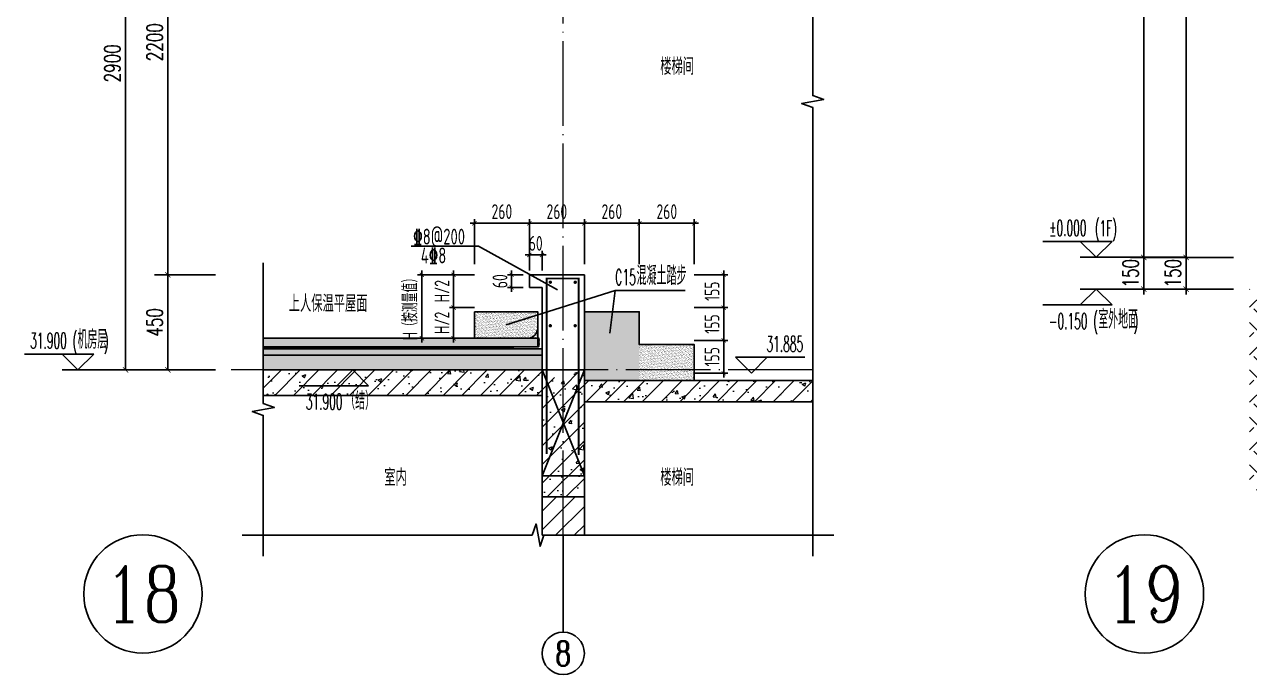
# Model space of a CAD drawing. Extents: x -668857 to 143095, y -247466 to 228182.
# Drawn here: x 131676 to 137469, y 162651 to 165725 of the extents above; entities that cross this region are included whole.
import ezdxf
from ezdxf.enums import TextEntityAlignment as Align

# ---------------------------------------------------------------- set-up
doc = ezdxf.new("R2010")
doc.units = 0
doc.header["$LTSCALE"] = 1000
doc.linetypes.add('DASH', pattern=[0.35, 0.25, -0.1])
doc.linetypes.add('DOTE', pattern=[2.42, 2, -0.2, 0.02, -0.2])
doc.layers.get('0').update_dxf_attribs({"linetype": 'CONTINUOUS'})
doc.layers.get('DEFPOINTS').update_dxf_attribs({"linetype": 'CONTINUOUS'})
for name, color, linetype in [('3-屋面构造层', 157, 'CONTINUOUS'), ('A-AXIS_TEXT', 7, 'CONTINUOUS'), ('AXIS', 3, 'CONTINUOUS'), ('DIM', 2, 'CONTINUOUS'), ('DIM_ELEV', 3, 'CONTINUOUS'), ('DIM_IDEN', 67, 'CONTINUOUS'), ('DIM_SYMB', 3, 'CONTINUOUS'), ('PUB_DIM', 3, 'CONTINUOUS'), ('PUB_TEXT', 2, 'CONTINUOUS'), ('REIN', 6, 'CONTINUOUS'), ('S-大样-砼线', 7, 'CONTINUOUS'), ('S-引出线', 40, 'CONTINUOUS'), ('TEXT', 2, 'CONTINUOUS'), ('WALL', 5, 'CONTINUOUS'), ('立面-看线', 251, 'CONTINUOUS')]:
    doc.layers.add(name, color=color, linetype=linetype)
for name, color, linetype, lineweight in [('AXIS_TEXT', 7, 'CONTINUOUS', 20), ('DOTE', 19, 'DOTE', 9), ('PUB_HATCH', 8, 'CONTINUOUS', 9), ('填充', 251, 'CONTINUOUS', 5)]:
    doc.layers.add(name, color=color, linetype=linetype, lineweight=lineweight)
doc.styles.add('_TCH_AXIS', font='COMPLEX', dxfattribs={"bigfont": 'GBCBIG'})
doc.styles.add('_TCH_DIM', font='SIMPLEX.shx', dxfattribs={"width": 0.7, "bigfont": 'GBCBIG.shx'})
doc.styles.add('_TCH_DIM_T3', font='SIMPLEX', dxfattribs={"width": 0.705882, "bigfont": 'GBCBIG'})
doc.styles.add('COMPLEX', font='COMPLEX')
doc.styles.add('DIM_FONT_T3', font='SIMPLEX', dxfattribs={"width": 0.705882, "bigfont": 'GBCBIG'})
doc.styles.add('TSSD_DIMENSION', font='Tssdeng.shx', dxfattribs={"width": 0.7, "bigfont": 'tssdchn.shx'})
doc.styles.add('TSSD_REIN', font='tssdeng.shx', dxfattribs={"width": 0.7, "height": 300, "bigfont": 'tssdchn.shx'})
doc.dimstyles.new('_TCH_ARCH&&25', dxfattribs={"dimtxt": 74.375, "dimasz": 25, "dimexe": 62.5, "dimexo": 75, "dimgap": 25, "dimtad": 1, "dimdec": 0, "dimzin": 0, "dimdsep": 46, "dimtxsty": '_TCH_DIM_T3', "dimblk": 'ARCHTICK', "dimcen": 0.09, "dimclrt": 7, "dimazin": 0, "dimtfac": 1, "dimtdec": 0, "dimtix": 1, "dimtmove": 2, "dimatfit": 3, "dimldrblk": 'ARCHTICK', "dimfxl": 0, "dimtolj": 1, "dimtzin": 0, "dimarcsym": 0})
doc.dimstyles.new('TSSD_20_20', dxfattribs={"dimtxt": 60, "dimasz": 20, "dimexe": 20, "dimexo": 50, "dimgap": 20, "dimtad": 1, "dimdec": 0, "dimzin": 0, "dimdsep": 46, "dimtxsty": 'TSSD_DIMENSION', "dimblk": 'ARCHTICK', "dimblk1": 'ARCHTICK', "dimblk2": 'ARCHTICK', "dimcen": 0, "dimdle": 20, "dimclrt": 7, "dimadec": 0, "dimazin": 0, "dimtfac": 1, "dimtdec": 0, "dimtix": 1, "dimtmove": 2, "dimatfit": 3, "dimfxl": 0, "dimtolj": 1, "dimtzin": 0, "dimarcsym": 0})
pattern_1 = [(45, (-956095.346, 321026.26), (-44.194174, 44.194174), []), (50, (-956095.35, 321026.26), (179.315046, -15.688034), [18.75, -206.25]), (355, (-956095.35, 321026.26), (-34.687833, 188.048033), [15, -165]), (100.4514, (-956080.4, 321024.95), (144.627345, 172.359886), [15.935047, -175.285528]), (46.1842, (-956095.35, 321076.26), (266.81026, -41.379754), [28.125, -309.375]), (96.6356, (-956073.1, 321072.8), (233.665676, 243.52947), [23.90257, -262.92825]), (351.1842, (-956095.35, 321076.26), (233.665486, 243.52965), [22.5, -247.5]), (21, (-956070.35, 321063.76), (149.226763, -100.654723), [18.75, -206.25]), (326, (-956070.35, 321063.76), (60.828833, 181.28751), [15, -165]), (71.4514, (-956057.91, 321055.37), (210.055657, 80.632624), [15.935047, -175.285528]), (37.5, (-956095.346, 321026.26), (3.039964, 83.2234635), [0, -163, 0, -167.5, 0, -165.625]), (7.5, (-956095.35, 321026.26), (65.767384, 98.602928), [0, -95.5, 0, -159.25, 0, -63.125]), (327.5, (-956151.096, 321026.26), (133.455609, -5.638718), [0, -62.5, 0, -195, 0, -258.75]), (317.5, (-956176.1, 321026.26), (145.796542, 25.026246), [0, -81.25, 0, -129.5, 0, -183.75])]

# ---------------------------------------------------------------- blocks, each defined once
blk = doc.blocks.new('_ArchTick')
at = {"color": 0, "linetype": 'ByBlock', "const_width": 0.15}
blk.add_lwpolyline([(-0.5, -0.5), (0.5, 0.5)], dxfattribs=at)
blk = doc.blocks.new('*D2217')
at = {"layer": 'DEFPOINTS', "color": 0}
for p in [(137169.5, 164623.7), (137469.5, 164623.7), (137469.5, 164473.7)]:
    blk.add_point(p, dxfattribs=at)
at = {"layer": 'PUB_DIM', "color": 0, "lineweight": -2}
for p, q in [((137169.5, 164623.7), (137169.5, 164648.7)), ((137394.5, 164623.7), (137107, 164623.7)), ((137169.5, 164473.7), (137169.5, 164623.7)), ((137394.5, 164473.7), (137107, 164473.7)), ((137169.5, 164473.7), (137169.5, 164448.7))]:
    blk.add_line(p, q, dxfattribs=at)
at = {"layer": 'PUB_DIM', "color": 0, "lineweight": -2, "xscale": 25, "yscale": 25, "zscale": 25}
for p, rotation in [((137169.5, 164623.7), 270), ((137169.5, 164473.7), 90)]:
    blk.add_blockref('_ArchTick', p, dxfattribs=dict(at, rotation=rotation))
at = {"layer": 'PUB_DIM', "color": 7, "insert": (137107.3, 164548.7), "char_height": 74.38, "attachment_point": 5, "rotation": 90, "style": '_TCH_DIM_T3'}
blk.add_mtext('\\A1;150', dxfattribs=at)
blk = doc.blocks.new('*D2218')
at = {"layer": 'DEFPOINTS', "color": 0}
for p in [(137169.5, 167523.7), (137469.5, 167523.7), (137469.5, 164623.7)]:
    blk.add_point(p, dxfattribs=at)
at = {"layer": 'PUB_DIM', "color": 0, "lineweight": -2}
for p, q in [((137394.5, 167523.7), (137107, 167523.7)), ((137169.5, 164623.7), (137169.5, 167523.7)), ((137394.5, 164623.7), (137107, 164623.7))]:
    blk.add_line(p, q, dxfattribs=at)
at = {"layer": 'PUB_DIM', "color": 0, "lineweight": -2, "xscale": 25, "yscale": 25, "zscale": 25}
for p, rotation in [((137169.5, 167523.7), 90), ((137169.5, 164623.7), 270)]:
    blk.add_blockref('_ArchTick', p, dxfattribs=dict(at, rotation=rotation))
at = {"layer": 'PUB_DIM', "color": 7, "insert": (137107.3, 166073.7), "char_height": 74.38, "attachment_point": 5, "rotation": 90, "style": '_TCH_DIM_T3'}
blk.add_mtext('\\A1;2900', dxfattribs=at)
blk = doc.blocks.new('*D2220')
at = {"layer": 'DEFPOINTS', "color": 0}
for p in [(136969.5, 164623.7), (137469.5, 164623.7), (137469.5, 164473.7)]:
    blk.add_point(p, dxfattribs=at)
at = {"layer": 'PUB_DIM', "color": 0, "lineweight": -2}
for p, q in [((136969.5, 164623.7), (136969.5, 164648.7)), ((137394.5, 164623.7), (136907, 164623.7)), ((136969.5, 164473.7), (136969.5, 164623.7)), ((137394.5, 164473.7), (136907, 164473.7)), ((136969.5, 164473.7), (136969.5, 164448.7))]:
    blk.add_line(p, q, dxfattribs=at)
at = {"layer": 'PUB_DIM', "color": 0, "lineweight": -2, "xscale": 25, "yscale": 25, "zscale": 25}
for p, rotation in [((136969.5, 164623.7), 270), ((136969.5, 164473.7), 90)]:
    blk.add_blockref('_ArchTick', p, dxfattribs=dict(at, rotation=rotation))
at = {"layer": 'PUB_DIM', "color": 7, "insert": (136907.3, 164548.7), "char_height": 74.38, "attachment_point": 5, "rotation": 90, "style": '_TCH_DIM_T3'}
blk.add_mtext('\\A1;150', dxfattribs=at)
blk = doc.blocks.new('*D2221')
at = {"layer": 'DEFPOINTS', "color": 0}
for p in [(136969.5, 167523.7), (137469.5, 167523.7), (137469.5, 164623.7)]:
    blk.add_point(p, dxfattribs=at)
at = {"layer": 'PUB_DIM', "color": 0, "lineweight": -2}
for p, q in [((137394.5, 167523.7), (136907, 167523.7)), ((136969.5, 164623.7), (136969.5, 167523.7)), ((137394.5, 164623.7), (136907, 164623.7))]:
    blk.add_line(p, q, dxfattribs=at)
at = {"layer": 'PUB_DIM', "color": 0, "lineweight": -2, "xscale": 25, "yscale": 25, "zscale": 25}
for p, rotation in [((136969.5, 167523.7), 90), ((136969.5, 164623.7), 270)]:
    blk.add_blockref('_ArchTick', p, dxfattribs=dict(at, rotation=rotation))
at = {"layer": 'PUB_DIM', "color": 7, "insert": (136907.3, 166073.7), "char_height": 74.38, "attachment_point": 5, "rotation": 90, "style": '_TCH_DIM_T3'}
blk.add_mtext('\\A1;2900', dxfattribs=at)
blk = doc.blocks.new('*D2239')
at = {"layer": 'DEFPOINTS', "color": 0}
for p in [(133555.6, 164541.4), (133853.9, 164541.3), (133853.9, 164241.3)]:
    blk.add_point(p, dxfattribs=at)
at = {"layer": 'DIM', "color": 0, "lineweight": -2}
for p, q in [((133803.9, 164541.3), (133535.6, 164541.4)), ((133555.5, 164241.4), (133555.6, 164541.4)), ((133555.6, 164541.4), (133555.6, 164561.4)), ((133803.9, 164241.4), (133535.5, 164241.4)), ((133555.5, 164241.4), (133555.5, 164221.4))]:
    blk.add_line(p, q, dxfattribs=at)
at = {"layer": 'DIM', "color": 0, "lineweight": -2, "xscale": 20, "yscale": 20, "zscale": 20}
for p, rotation in [((133555.6, 164541.4), 269.9914374680386), ((133555.5, 164241.4), 89.99143746803853)]:
    blk.add_blockref('_ArchTick', p, dxfattribs=dict(at, rotation=rotation))
at = {"layer": 'DIM', "color": 7, "insert": (133500.5, 164391.4), "char_height": 70, "attachment_point": 5, "rotation": 89.99144, "style": 'TSSD_DIMENSION'}
blk.add_mtext('\\A1;H（按测量值）', dxfattribs=at)
blk = doc.blocks.new('*D2240')
at = {"layer": 'DEFPOINTS', "color": 0}
for p in [(133705.6, 164541.4), (133853.9, 164541.3), (133853.9, 164386.3)]:
    blk.add_point(p, dxfattribs=at)
at = {"layer": 'DIM', "color": 0, "lineweight": -2}
for p, q in [((133803.9, 164541.3), (133685.6, 164541.4)), ((133705.5, 164366.3), (133705.6, 164561.4)), ((133803.9, 164386.3), (133685.5, 164386.4))]:
    blk.add_line(p, q, dxfattribs=at)
at = {"layer": 'DIM', "color": 0, "lineweight": -2, "xscale": 20, "yscale": 20, "zscale": 20}
for p, rotation in [((133705.6, 164541.4), 89.9914374680162), ((133705.5, 164386.3), 269.9914374680162)]:
    blk.add_blockref('_ArchTick', p, dxfattribs=dict(at, rotation=rotation))
at = {"layer": 'DIM', "color": 7, "insert": (133650.6, 164463.9), "char_height": 70, "attachment_point": 5, "rotation": 89.99144, "style": 'TSSD_DIMENSION'}
blk.add_mtext('\\A1;H/2', dxfattribs=at)
blk = doc.blocks.new('*D2241')
at = {"layer": 'DEFPOINTS', "color": 0}
for p in [(133705.5, 164386.3), (133853.9, 164386.3), (133853.9, 164241.4)]:
    blk.add_point(p, dxfattribs=at)
at = {"layer": 'DIM', "color": 0, "lineweight": -2}
for p, q in [((133803.9, 164386.3), (133685.5, 164386.4)), ((133705.5, 164386.3), (133705.5, 164406.3)), ((133705.5, 164241.4), (133705.5, 164386.3)), ((133803.9, 164241.4), (133685.5, 164241.4)), ((133705.5, 164241.4), (133705.5, 164221.4))]:
    blk.add_line(p, q, dxfattribs=at)
at = {"layer": 'DIM', "color": 0, "lineweight": -2, "xscale": 20, "yscale": 20, "zscale": 20}
for p, rotation in [((133705.5, 164386.3), 269.9914374680324), ((133705.5, 164241.4), 89.99143746803246)]:
    blk.add_blockref('_ArchTick', p, dxfattribs=dict(at, rotation=rotation))
at = {"layer": 'DIM', "color": 7, "insert": (133650.5, 164313.9), "char_height": 70, "attachment_point": 5, "rotation": 89.99144, "style": 'TSSD_DIMENSION'}
blk.add_mtext('\\A1;H/2', dxfattribs=at)
blk = doc.blocks.new('*D2242')
at = {"layer": 'DEFPOINTS', "color": 0}
for p in [(134843.9, 164785.2), (134583.9, 164541.4), (134843.9, 164541.4)]:
    blk.add_point(p, dxfattribs=at)
at = {"layer": 'DIM', "color": 0, "lineweight": -2}
for p, q in [((134563.9, 164785.2), (134863.9, 164785.2)), ((134583.9, 164591.4), (134583.9, 164805.2)), ((134843.9, 164591.4), (134843.9, 164805.2))]:
    blk.add_line(p, q, dxfattribs=at)
at = {"layer": 'DIM', "color": 0, "lineweight": -2, "xscale": 20, "yscale": 20, "zscale": 20, "rotation": 180}
blk.add_blockref('_ArchTick', (134583.9, 164785.2), dxfattribs=at)
at = {"layer": 'DIM', "color": 0, "lineweight": -2, "xscale": 20, "yscale": 20, "zscale": 20}
blk.add_blockref('_ArchTick', (134843.9, 164785.2), dxfattribs=at)
at = {"layer": 'DIM', "color": 7, "insert": (134713.9, 164840.2), "char_height": 70, "attachment_point": 5, "style": 'TSSD_DIMENSION'}
blk.add_mtext('\\A1;260', dxfattribs=at)
blk = doc.blocks.new('*D2243')
at = {"layer": 'DEFPOINTS', "color": 0}
for p in [(134583.9, 164785.2), (134323.9, 164541.4), (134583.9, 164541.4)]:
    blk.add_point(p, dxfattribs=at)
at = {"layer": 'DIM', "color": 0, "lineweight": -2}
for p, q in [((134303.9, 164785.2), (134603.9, 164785.2)), ((134323.9, 164591.4), (134323.9, 164805.2)), ((134583.9, 164591.4), (134583.9, 164805.2))]:
    blk.add_line(p, q, dxfattribs=at)
at = {"layer": 'DIM', "color": 0, "lineweight": -2, "xscale": 20, "yscale": 20, "zscale": 20, "rotation": 180}
blk.add_blockref('_ArchTick', (134323.9, 164785.2), dxfattribs=at)
at = {"layer": 'DIM', "color": 0, "lineweight": -2, "xscale": 20, "yscale": 20, "zscale": 20}
blk.add_blockref('_ArchTick', (134583.9, 164785.2), dxfattribs=at)
at = {"layer": 'DIM', "color": 7, "insert": (134453.9, 164840.2), "char_height": 70, "attachment_point": 5, "style": 'TSSD_DIMENSION'}
blk.add_mtext('\\A1;260', dxfattribs=at)
blk = doc.blocks.new('*D2244')
at = {"layer": 'DEFPOINTS', "color": 0}
for p in [(134323.9, 164785.2), (134063.9, 164541.4), (134323.9, 164541.4)]:
    blk.add_point(p, dxfattribs=at)
at = {"layer": 'DIM', "color": 0, "lineweight": -2}
for p, q in [((134043.9, 164785.2), (134343.9, 164785.2)), ((134063.9, 164591.4), (134063.9, 164805.2)), ((134323.9, 164591.4), (134323.9, 164805.2))]:
    blk.add_line(p, q, dxfattribs=at)
at = {"layer": 'DIM', "color": 0, "lineweight": -2, "xscale": 20, "yscale": 20, "zscale": 20, "rotation": 180}
blk.add_blockref('_ArchTick', (134063.9, 164785.2), dxfattribs=at)
at = {"layer": 'DIM', "color": 0, "lineweight": -2, "xscale": 20, "yscale": 20, "zscale": 20}
blk.add_blockref('_ArchTick', (134323.9, 164785.2), dxfattribs=at)
at = {"layer": 'DIM', "color": 7, "insert": (134193.9, 164840.2), "char_height": 70, "attachment_point": 5, "style": 'TSSD_DIMENSION'}
blk.add_mtext('\\A1;260', dxfattribs=at)
blk = doc.blocks.new('*D2245')
at = {"layer": 'DEFPOINTS', "color": 0}
for p in [(134063.9, 164785.2), (133803.9, 164541.4), (134063.9, 164541.4)]:
    blk.add_point(p, dxfattribs=at)
at = {"layer": 'DIM', "color": 0, "lineweight": -2}
for p, q in [((133783.9, 164785.2), (134083.9, 164785.2)), ((133803.9, 164591.4), (133803.9, 164805.2)), ((134063.9, 164591.4), (134063.9, 164805.2))]:
    blk.add_line(p, q, dxfattribs=at)
at = {"layer": 'DIM', "color": 0, "lineweight": -2, "xscale": 20, "yscale": 20, "zscale": 20, "rotation": 180}
blk.add_blockref('_ArchTick', (133803.9, 164785.2), dxfattribs=at)
at = {"layer": 'DIM', "color": 0, "lineweight": -2, "xscale": 20, "yscale": 20, "zscale": 20}
blk.add_blockref('_ArchTick', (134063.9, 164785.2), dxfattribs=at)
at = {"layer": 'DIM', "color": 7, "insert": (133933.9, 164840.2), "char_height": 70, "attachment_point": 5, "style": 'TSSD_DIMENSION'}
blk.add_mtext('\\A1;260', dxfattribs=at)
blk = doc.blocks.new('*D2246')
at = {"layer": 'DEFPOINTS', "color": 0}
for p in [(134793.9, 164541.4), (134982.8, 164541.3), (134793.9, 164386.4)]:
    blk.add_point(p, dxfattribs=at)
at = {"layer": 'DIM', "color": 0, "lineweight": -2}
for p, q in [((134843.9, 164541.4), (135002.8, 164541.3)), ((134982.8, 164366.3), (134982.8, 164561.3)), ((134843.9, 164386.4), (135002.8, 164386.3))]:
    blk.add_line(p, q, dxfattribs=at)
at = {"layer": 'DIM', "color": 0, "lineweight": -2, "xscale": 20, "yscale": 20, "zscale": 20}
for p, rotation in [((134982.8, 164541.3), 89.99143746800685), ((134982.8, 164386.3), 269.9914374680069)]:
    blk.add_blockref('_ArchTick', p, dxfattribs=dict(at, rotation=rotation))
at = {"layer": 'DIM', "color": 7, "insert": (134927.8, 164463.8), "char_height": 70, "attachment_point": 5, "rotation": 89.99144, "style": 'TSSD_DIMENSION'}
blk.add_mtext('\\A1;155', dxfattribs=at)
blk = doc.blocks.new('*D2247')
at = {"layer": 'DEFPOINTS', "color": 0}
for p in [(134793.9, 164386.4), (134982.8, 164386.3), (134793.9, 164231.4)]:
    blk.add_point(p, dxfattribs=at)
at = {"layer": 'DIM', "color": 0, "lineweight": -2}
for p, q in [((134843.9, 164386.4), (135002.8, 164386.3)), ((134982.8, 164211.3), (134982.8, 164406.3)), ((134843.9, 164231.4), (135002.8, 164231.3))]:
    blk.add_line(p, q, dxfattribs=at)
at = {"layer": 'DIM', "color": 0, "lineweight": -2, "xscale": 20, "yscale": 20, "zscale": 20}
for p, rotation in [((134982.8, 164386.3), 89.99143746800694), ((134982.8, 164231.3), 269.9914374680069)]:
    blk.add_blockref('_ArchTick', p, dxfattribs=dict(at, rotation=rotation))
at = {"layer": 'DIM', "color": 7, "insert": (134927.8, 164308.8), "char_height": 70, "attachment_point": 5, "rotation": 89.99144, "style": 'TSSD_DIMENSION'}
blk.add_mtext('\\A1;155', dxfattribs=at)
blk = doc.blocks.new('*D2248')
at = {"layer": 'DEFPOINTS', "color": 0}
for p in [(134793.9, 164231.4), (134982.8, 164231.3), (134793.9, 164076.4)]:
    blk.add_point(p, dxfattribs=at)
at = {"layer": 'DIM', "color": 0, "lineweight": -2}
for p, q in [((134982.8, 164056.3), (134982.8, 164251.3)), ((134843.9, 164231.4), (135002.8, 164231.3)), ((134843.9, 164076.4), (135002.8, 164076.3))]:
    blk.add_line(p, q, dxfattribs=at)
at = {"layer": 'DIM', "color": 0, "lineweight": -2, "xscale": 20, "yscale": 20, "zscale": 20}
for p, rotation in [((134982.8, 164231.3), 89.99143746796938), ((134982.8, 164076.3), 269.9914374679694)]:
    blk.add_blockref('_ArchTick', p, dxfattribs=dict(at, rotation=rotation))
at = {"layer": 'DIM', "color": 7, "insert": (134927.8, 164153.8), "char_height": 70, "attachment_point": 5, "rotation": 89.99144, "style": 'TSSD_DIMENSION'}
blk.add_mtext('\\A1;155', dxfattribs=at)
blk = doc.blocks.new('*D2251')
at = {"layer": 'DEFPOINTS', "color": 0}
for p in [(133980.1, 164541.4), (134083.9, 164541.4), (134083.9, 164481.4)]:
    blk.add_point(p, dxfattribs=at)
at = {"layer": 'DIM', "color": 0, "lineweight": -2}
for p, q in [((134033.9, 164541.4), (133960.1, 164541.4)), ((133980.1, 164541.4), (133980.1, 164561.4)), ((133980.1, 164481.4), (133980.1, 164541.4)), ((134033.9, 164481.4), (133960.1, 164481.4)), ((133980.1, 164481.4), (133980.1, 164461.4))]:
    blk.add_line(p, q, dxfattribs=at)
at = {"layer": 'DIM', "color": 0, "lineweight": -2, "xscale": 20, "yscale": 20, "zscale": 20}
for p, rotation in [((133980.1, 164541.4), 270), ((133980.1, 164481.4), 90)]:
    blk.add_blockref('_ArchTick', p, dxfattribs=dict(at, rotation=rotation))
at = {"layer": 'DIM', "color": 7, "insert": (133925.1, 164511.4), "char_height": 70, "attachment_point": 5, "rotation": 90, "style": 'TSSD_DIMENSION'}
blk.add_mtext('\\A1;60', dxfattribs=at)
blk = doc.blocks.new('*D2252')
at = {"layer": 'DEFPOINTS', "color": 0}
for p in [(134123.9, 164635.2), (134063.9, 164511.4), (134123.9, 164511.4)]:
    blk.add_point(p, dxfattribs=at)
at = {"layer": 'DIM', "color": 0, "lineweight": -2}
for p, q in [((134063.9, 164561.4), (134063.9, 164655.2)), ((134123.9, 164561.4), (134123.9, 164655.2)), ((134063.9, 164635.2), (134043.9, 164635.2)), ((134063.9, 164635.2), (134123.9, 164635.2)), ((134123.9, 164635.2), (134143.9, 164635.2))]:
    blk.add_line(p, q, dxfattribs=at)
at = {"layer": 'DIM', "color": 0, "lineweight": -2, "xscale": 20, "yscale": 20, "zscale": 20}
blk.add_blockref('_ArchTick', (134063.9, 164635.2), dxfattribs=at)
at = {"layer": 'DIM', "color": 0, "lineweight": -2, "xscale": 20, "yscale": 20, "zscale": 20, "rotation": 180}
blk.add_blockref('_ArchTick', (134123.9, 164635.2), dxfattribs=at)
at = {"layer": 'DIM', "color": 7, "insert": (134093.9, 164690.2), "char_height": 70, "attachment_point": 5, "style": 'TSSD_DIMENSION'}
blk.add_mtext('\\A1;60', dxfattribs=at)
blk = doc.blocks.new('*D2253')
at = {"layer": 'DEFPOINTS', "color": 0}
for p in [(132354.4, 164541.4), (132654.4, 164541.4), (132654.4, 164091.4)]:
    blk.add_point(p, dxfattribs=at)
at = {"layer": 'PUB_DIM', "color": 0, "lineweight": -2}
for p, q in [((132579.4, 164541.4), (132291.9, 164541.4)), ((132354.4, 164091.4), (132354.4, 164541.4)), ((132579.4, 164091.4), (132291.9, 164091.4))]:
    blk.add_line(p, q, dxfattribs=at)
at = {"layer": 'PUB_DIM', "color": 0, "lineweight": -2, "xscale": 25, "yscale": 25, "zscale": 25}
for p, rotation in [((132354.4, 164541.4), 90), ((132354.4, 164091.4), 270)]:
    blk.add_blockref('_ArchTick', p, dxfattribs=dict(at, rotation=rotation))
at = {"layer": 'PUB_DIM', "color": 7, "insert": (132292.2, 164316.4), "char_height": 74.38, "attachment_point": 5, "rotation": 90, "style": '_TCH_DIM_T3'}
blk.add_mtext('\\A1;450', dxfattribs=at)
blk = doc.blocks.new('*D2254')
at = {"layer": 'DEFPOINTS', "color": 0}
for p in [(132354.4, 166741.4), (132654.4, 166741.4), (132654.4, 164541.4)]:
    blk.add_point(p, dxfattribs=at)
at = {"layer": 'PUB_DIM', "color": 0, "lineweight": -2}
for p, q in [((132579.4, 166741.4), (132291.9, 166741.4)), ((132354.4, 164541.4), (132354.4, 166741.4)), ((132579.4, 164541.4), (132291.9, 164541.4))]:
    blk.add_line(p, q, dxfattribs=at)
at = {"layer": 'PUB_DIM', "color": 0, "lineweight": -2, "xscale": 25, "yscale": 25, "zscale": 25}
for p, rotation in [((132354.4, 166741.4), 90), ((132354.4, 164541.4), 270)]:
    blk.add_blockref('_ArchTick', p, dxfattribs=dict(at, rotation=rotation))
at = {"layer": 'PUB_DIM', "color": 7, "insert": (132292.2, 165641.4), "char_height": 74.38, "attachment_point": 5, "rotation": 90, "style": '_TCH_DIM_T3'}
blk.add_mtext('\\A1;2200', dxfattribs=at)
blk = doc.blocks.new('*D2257')
at = {"layer": 'DEFPOINTS', "color": 0}
for p in [(132154.4, 166991.4), (132654.4, 166991.4), (132654.4, 164091.4)]:
    blk.add_point(p, dxfattribs=at)
at = {"layer": 'PUB_DIM', "color": 0, "lineweight": -2}
for p, q in [((132579.4, 166991.4), (132091.9, 166991.4)), ((132154.4, 164091.4), (132154.4, 166991.4)), ((132579.4, 164091.4), (132091.9, 164091.4))]:
    blk.add_line(p, q, dxfattribs=at)
at = {"layer": 'PUB_DIM', "color": 0, "lineweight": -2, "xscale": 25, "yscale": 25, "zscale": 25}
for p, rotation in [((132154.4, 166991.4), 90), ((132154.4, 164091.4), 270)]:
    blk.add_blockref('_ArchTick', p, dxfattribs=dict(at, rotation=rotation))
at = {"layer": 'PUB_DIM', "color": 7, "insert": (132092.2, 165541.4), "char_height": 74.38, "attachment_point": 5, "rotation": 90, "style": '_TCH_DIM_T3'}
blk.add_mtext('\\A1;2900', dxfattribs=at)
blk = doc.blocks.new('_AXISO')
blk.add_circle((0, 0), 0.5)
at = {"layer": 'A-AXIS_TEXT', "style": 'COMPLEX', "width": 1.041667}
blk.add_attdef('A', text='', height=0.56, dxfattribs=at).set_placement((-0.25, -0.28), (0.25, -0.28), align=Align.FIT)
blk = doc.blocks.new('20210809.04175823')
at = {"layer": 'REIN', "const_width": 9}
blk.add_lwpolyline([(87795.5, 66684), (87795.5, 67513.4), (87946.6, 67513.4), (87946.6, 66678.4)], dxfattribs=at)
at = {"layer": 'REIN', "const_width": 8}
for points in [[(87808.2, 67496.1, 1), (87816.2, 67496.1, 1)], [(87926, 67496.1, 1), (87934, 67496.1, 1)], [(87808.2, 67290.1, 1), (87816.2, 67290.1, 1)], [(87926, 67290.1, 1), (87934, 67290.1, 1)]]:
    blk.add_lwpolyline(points, format="xyb", close=True, dxfattribs=at)
at = {"layer": 'S-大样-砼线'}
for p, q in [((87773.3, 67080.9), (87973.3, 66580.9)), ((87973.3, 67080.9), (87773.3, 66580.9))]:
    blk.add_line(p, q, dxfattribs=at)
blk.add_lwpolyline([(87973.3, 67080.9), (87773.3, 67080.9), (87773.3, 66580.9), (87973.3, 66580.9)], close=True, dxfattribs=at)
at = {"layer": 'S-引出线'}
blk.add_lwpolyline([(87846.2, 67460.1), (87472.9, 67667.2), (87154.5, 67667.2)], dxfattribs=at)
at = {"layer": 'TEXT', "style": 'TSSD_REIN', "width": 0.7}
for s, p in [('%%1328@200', (87164, 67674.1)), ('4%%1328', (87200.1, 67585))]:
    blk.add_text(s, height=75, rotation=0, dxfattribs=at).set_placement(p)

msp = doc.modelspace()

# ---------------------------------------------------------------- hatches: boundary and pattern name
at = {"layer": '3-屋面构造层'}
h = msp.add_hatch(dxfattribs=at)
h.set_pattern_fill('混凝土', color=256, scale=5, angle=-1.145763, style=0)
h.set_pattern_definition([(48.8542372, (-1927547.69, -765900.003), (35.7930991, -3.8540962), [3.75, -41.25]), (353.8542372, (-1927547.69, -765900.003), (-6.18413784, 37.7408106), [3, -33]), (99.3056372, (-1927544.706, -765900.325), (29.6089874, 33.88669106), [3.1870095, -35.0571056]), (45.0384372, (-1927547.49, -765890.005), (53.1858973, -9.3413237), [5.625, -61.875]), (95.4898372, (-1927543.057, -765890.784), (47.6977146, 47.7616795), [4.7805144, -52.58565]), (350.0384372, (-1927547.49, -765890.005), (47.6976773, 47.7617167), [4.5, -49.5]), (19.8542372, (-1927542.54, -765892.605), (29.43684693, -20.72370726), [3.75, -41.25]), (324.8542372, (-1927542.54, -765892.605), (12.88833923, 36.00698624), [3, -33]), (70.3056372, (-1927540.087, -765894.332), (42.32519773, 15.28324586), [3.1870095, -35.0571056]), (36.35423716, (-1927547.689, -765900.003), (0.9406985, 16.62920733), [0, -32.6, 0, -33.5, 0, -33.125]), (6.3542372, (-1927547.69, -765900.003), (13.54517982, 19.45362572), [0, -19.1, 0, -31.85, 0, -12.625]), (326.35423716, (-1927558.837, -765899.78), (26.66323482, -1.66123381), [0, -12.5, 0, -39, 0, -51.75]), (316.3542372, (-1927563.836, -765899.68), (29.25356332, 4.4211788), [0, -16.25, 0, -25.9, 0, -36.75])])
h.paths.add_polyline_path([(132805.59, 164201.36), (132805.59, 164241.36), (134103.88, 164241.36), (134103.88, 164201.36)])
h = msp.add_hatch(dxfattribs=at)
h.set_pattern_fill('隔热材料03', color=256, scale=12.5, style=0)
h.set_pattern_definition([(113.578, (-2345203.5348, -347495.2744), (-0.0086926214, 6.2699620763), [1.075, -0.5693125, 2.8375, -0.5693125, 1.075, -0.6825]), (66.42, (-2345201.8977, -347495.2744), (2.7277878508, 6.04248e-05), [1.075, -0.5693125, 2.840375, -0.5693125, 1.075, -0.6825]), (180, (-2345201.898, -347495.2744), (0, 6.25), [1.636625, -1.0910625]), (180, (-2345203.2616, -347489.6494), (0, 6.25), [1.636625, -1.0910625]), (90, (-2345201.466, -347494.2853), (2.72775, 2e-16), [0.52175, -5.72825]), (90, (-2345202.83, -347491.1603), (2.72775, 2e-16), [0.52175, -5.72825]), (90, (-2345203.966, -347494.2853), (2.72775, 2e-16), [0.52175, -5.72825]), (90, (-2345205.33, -347491.1603), (2.72775, 2e-16), [0.52175, -5.72825])])
edge = h.paths.add_edge_path()
edge.add_line((134110.13, 164241.36), (134110.13, 164205.41))
edge.add_arc((134103.88, 164205.41), 6.25, -90, -0.000001, ccw=False)
edge.add_line((134103.88, 164199.16), (134103.88, 164241.36))
edge.add_line((134103.88, 164241.36), (134110.13, 164241.36))
h = msp.add_hatch(dxfattribs=at)
h.set_pattern_fill('焦渣矿渣', color=256, scale=4, angle=-1.145763, style=0)
h.set_pattern_definition([(358.85423716, (-1927547.689, -765890.003), (8.27546507, 13.69326162), [1.6, -14.4]), (298.85423716, (-1927547.689, -765890.003), (15.99644496, -0.32013217), [1.6, -14.4]), (238.85423716, (-1927546.09, -765890.035), (7.72097989, -14.01339379), [1.6, -14.4]), (268.8542372, (-1927541.29, -765890.131), (15.83683295, -8.3183365), [2.4, -11.456]), (268.8542372, (-1927539.69, -765890.163), (15.83683295, -8.3183365), [2.4, -11.456]), (268.8542372, (-1927538.091, -765890.195), (15.83683295, -8.3183365), [2.4, -11.456])])
h.paths.add_polyline_path([(132805.59, 164161.36), (132805.59, 164191.36), (134123.87, 164191.36), (134123.87, 164161.36)])
h = msp.add_hatch(dxfattribs=at)
h.set_pattern_fill('加气混凝土', color=256, scale=5, style=0)
h.set_pattern_definition([(0, (-1927529.99, -765918.303), (30, 60), [0, -60]), (0, (-1927565.09, -765926.403), (30, 60), [0, -60]), (0, (-1927545.59, -765927.003), (30, 60), [0, -60]), (0, (-1927524.29, -765909.303), (30, 60), [0, -60]), (0, (-1927549.19, -765930.003), (30, 60), [0, -60]), (0, (-1927518.29, -765871.503), (30, 60), [0, -60]), (0, (-1927536.59, -765876.303), (30, 60), [0, -60]), (0, (-1927526.99, -765883.803), (30, 60), [0, -60]), (0, (-1927575.89, -765885.003), (30, 60), [0, -60]), (0, (-1927546.49, -765887.703), (30, 60), [0, -60]), (0, (-1927557.89, -765903.003), (30, 60), [0, -60]), (0, (-1927557.29, -765925.503), (30, 60), [0, -60]), (0, (-1927534.79, -765927.903), (30, 60), [0, -60]), (0, (-1927518.29, -765901.503), (30, 60), [0, -60]), (0, (-1927574.39, -765910.803), (30, 60), [0, -60]), (0, (-1927569.29, -765900.603), (30, 60), [0, -60]), (0, (-1927545.89, -765904.803), (30, 60), [0, -60]), (0, (-1927554.29, -765913.503), (30, 60), [0, -60]), (0, (-1927559.09, -765893.703), (30, 60), [0, -60]), (0, (-1927551.59, -765871.203), (30, 60), [0, -60]), (0, (-1927571.99, -765923.403), (30, 60), [0, -60]), (0, (-1927538.99, -765883.503), (30, 60), [0, -60]), (0, (-1927566.89, -765882.603), (30, 60), [0, -60]), (0, (-1927571.69, -765874.803), (30, 60), [0, -60]), (130.601294, (-1927521.975, -765890.2892), (-149.999998343, 180.000000787), [2.6341554, -1103.7111]), (18.4349488, (-1927526.261, -765889.146), (149.999999447, 59.999999557), [2.710524, -376.76279]), (90, (-1927526.26, -765891.718), (30, 60), [2.5714284, -117.428565]), (161.565051, (-1927523.689, -765892.575), (-150.000000755, 59.999995527), [2.710524, -376.76279]), (53.1301023, (-1927523.689, -765892.575), (30.000000057, 59.99999997), [2.857143, -297.14285]), (135, (-1927521.403, -765923.146), (-30.00000363, 59.99999594), [2.424366, -167.28126]), (45, (-1927524.832, -765923.146), (29.9999998, 59.99999976), [2.424366, -167.28126]), (135, (-1927523.118, -765924.86), (-30.00000363, 59.99999594), [2.424366, -167.28126]), (45, (-1927523.118, -765924.86), (29.9999998, 59.99999976), [2.424366, -167.28126]), (116.565051, (-1927550.26, -765882.86), (-5.2e-06, 119.9999967), [3.1943826, -63.88765]), (180, (-1927551.69, -765880.003), (-30, 60), [3.4285716, -56.571425]), (63.4349488, (-1927556.546, -765882.86), (3e-07, 119.9999994), [3.1943826, -63.88765]), (116.565051, (-1927555.12, -765885.72), (-5.2e-06, 119.9999967), [3.1943826, -63.88765]), (0, (-1927555.12, -765885.72), (30, 60), [3.4285716, -56.571425]), (63.4349488, (-1927551.69, -765885.72), (3e-07, 119.9999994), [3.1943826, -63.88765]), (107.102728, (-1927527.6892, -765903.1463), (-89.9999965592, 300.000000484), [3.8861346, -1628.29025]), (143.972626, (-1927528.832, -765899.432), (-569.999992774, 419.999999525), [3.8861346, -812.202]), (180, (-1927531.975, -765897.146), (-30, 60), [3.7142856, -56.28571]), (36.0273733, (-1927538.832, -765899.432), (569.999995788, 419.999995472), [3.8861346, -812.202]), (71.5650511, (-1927539.975, -765902.861), (90.000000462, 299.999999483), [3.6140316, -375.85928]), (107.102728, (-1927538.832, -765906.5749), (-89.9999965592, 300.000000484), [3.8861346, -1628.29025]), (143.972626, (-1927535.689, -765908.8606), (-569.999992774, 419.999999525), [3.8861346, -812.202]), (0, (-1927535.69, -765908.86), (30, 60), [3.7142856, -56.28571]), (36.0273733, (-1927531.975, -765908.8606), (569.999995788, 419.999995472), [3.8861346, -812.202]), (71.5650511, (-1927528.832, -765906.575), (90.000000462, 299.999999483), [3.6140316, -375.85928]), (150.255118, (-1927527.118, -765875.146), (-90.000000213, 59.999999257), [2.303502, -481.43196]), (90, (-1927529.118, -765876.29), (30, 60), [2.2857144, -117.714275]), (29.7448813, (-1927529.118, -765876.289), (90.000000053, 59.99999972), [2.303502, -481.43196]), (116.565051, (-1927541.12, -765917.72), (-5.2e-06, 119.9999967), [3.1943826, -63.88765]), (168.690067, (-1927542.5463, -765914.8606), (-270.0000002, 59.999998494), [2.9137254, -608.96855]), (41.1859251, (-1927547.6892, -765916.2892), (749.999995456, 659.999994229), [3.0371844, -1272.5802]), (90, (-1927547.69, -765919.146), (30, 60), [2.857143, -117.14285]), (138.814074, (-1927545.4035, -765921.1463), (-749.999986669, 660.0000042036), [3.0371844, -1272.5802]), (16.6992442, (-1927545.4035, -765921.1463), (989.9999925516, 299.9999968578), [2.982945, -1249.85375]), (60.9453959, (-1927542.5463, -765920.2892), (29.9999999204, 59.9999994693), [2.9416086, -1232.53395]), (109.983106, (-1927566.2606, -765892.575), (-150.000000565, 419.9999988885), [3.3442002, -1401.21975]), (155.556045, (-1927567.4035, -765889.432), (-390.0000014866, 179.9999962603), [3.4522986, -1446.51315]), (24.4439547, (-1927573.6892, -765889.432), (390.0000001945, 179.9999991342), [3.4522986, -1446.51315]), (70.0168934, (-1927574.832, -765892.575), (150.0000004522, 419.999998958), [3.3442002, -1401.21975]), (109.983106, (-1927573.6892, -765895.7177), (-150.000000565, 419.9999988885), [3.3442002, -1401.21975]), (160.016893, (-1927570.5463, -765896.8606), (-150.000000088, 59.999997267), [3.3442002, -698.93775]), (19.9831065, (-1927570.5463, -765896.8606), (149.999999176, 59.999999905), [3.3442002, -698.93775]), (70.0168934, (-1927567.4035, -765895.7177), (150.0000004522, 419.999998958), [3.3442002, -1401.21975]), (122.005383, (-1927543.975, -765898.0034), (-30.000004026, 59.999996937), [2.6954232, -563.3434]), (18.4349488, (-1927547.975, -765896.575), (149.999999447, 59.999999557), [2.710524, -376.76279]), (90, (-1927547.975, -765899.146), (30, 60), [2.5714284, -117.428565]), (161.565051, (-1927545.4035, -765900.003), (-150.000000755, 59.999995527), [2.710524, -376.76279]), (54.4623222, (-1927545.4035, -765900.0034), (209.9999996957, 299.9999995506), [2.457807, -1029.82115]), (116.565051, (-1927561.403, -765912.575), (-5.2e-06, 119.9999967), [3.1943826, -63.88765]), (180, (-1927562.83, -765909.72), (-30, 60), [3.142857, -56.85714]), (59.0362434, (-1927567.689, -765912.575), (30.000000098, 59.999999709), [3.3319728, -696.3822]), (120.963756, (-1927565.975, -765915.432), (-30.0000041, 59.999997245), [3.3319728, -696.3822]), (0, (-1927565.975, -765915.43), (30, 60), [3.142857, -56.85714]), (63.4349488, (-1927562.83, -765915.43), (3e-07, 119.9999994), [3.1943826, -63.88765])])
h.paths.add_polyline_path([(134123.88, 164091.36), (132805.59, 164091.36), (132805.59, 164121.36), (134123.88, 164121.36)])
at = {"layer": 'PUB_HATCH'}
h = msp.add_hatch(dxfattribs=at)
h.set_pattern_fill('钢筋混凝土', color=256, scale=25, style=0)
h.set_pattern_definition(pattern_1)
h.paths.add_polyline_path([(132805.59, 163971.36), (134123.88, 163971.36), (134190.54, 164051.36), (134123.88, 164091.36), (132805.59, 164091.36)])
h = msp.add_hatch(dxfattribs=at)
h.set_pattern_fill('钢筋混凝土', color=256, scale=25, style=0)
h.set_pattern_definition(pattern_1)
h.paths.add_polyline_path([(134190.54, 164051.36), (134123.88, 163971.36), (134123.88, 164041.36), (134257.21, 164008.03), (134323.88, 164041.36), (134323.88, 164091.36)])
h = msp.add_hatch(dxfattribs=at)
h.set_pattern_fill('钢筋混凝土', color=256, scale=25, style=0)
h.set_pattern_definition(pattern_1)
h.paths.add_polyline_path([(134257.21, 164008.03), (134123.88, 164041.36), (134123.88, 163491.36), (134323.88, 163491.36), (134323.88, 163941.36)])
h = msp.add_hatch(dxfattribs=at)
h.set_pattern_fill('钢筋混凝土', color=256, scale=25, style=0)
h.set_pattern_definition(pattern_1)
h.paths.add_polyline_path([(134257.21, 164008.03), (134323.88, 163941.36), (135403.88, 163941.36), (135403.88, 164041.36), (134323.88, 164041.36)])
h = msp.add_hatch(dxfattribs=at)
h.set_pattern_fill('普通砖', color=256, scale=25, style=0)
h.set_pattern_definition([(45, (-956095.346, 321071.136), (-44.1941915, 44.1941915), [])])
h.paths.add_polyline_path([(134323.88, 163310.6), (134323.88, 163491.36), (134123.88, 163491.36), (134123.88, 163310.6)])
at = {"layer": '填充'}
h = msp.add_hatch(dxfattribs=at)
h.set_pattern_fill('EARTH', color=250, scale=50, angle=45, style=0)
h.set_pattern_definition([(45, (-332247.85, 200932.49), (0, 224.506403), [158.75, -158.75]), (45, (-332289.95, 200974.59), (0, 224.506403), [158.75, -158.75]), (45, (-332332.04, 201016.68), (0, 224.506403), [158.75, -158.75]), (135, (-332332.04, 201044.74), (-224.506403, 0), [158.75, -158.75]), (135, (-332289.95, 201086.84), (-224.506403, 0), [158.75, -158.75]), (135, (-332247.85, 201128.93), (-224.506403, 0), [158.75, -158.75])])
edge = h.paths.add_edge_path()
edge.add_line((137469.88, 164473.69), (137469.11, 163522.45))
edge.add_line((137469.49, 163522.45), (139707.02, 163524.94))
edge.add_line((139707.02, 163524.94), (139707.02, 164471.4))
edge.add_line((139707.02, 164471.4), (137469.49, 164473.69))
at = {"layer": '立面-看线'}
h = msp.add_hatch(dxfattribs=at)
h.set_pattern_fill('碎沙', color=256, scale=4)
h.set_pattern_definition([(37.5, (-667249.363, -221070.59), (-0.32000626, 9.78826475), [0, -7.7216, 0, -8.636, 0, -8.255]), (7.5, (-667249.363, -221070.59), (8.99046566, 14.33650201), [0, -4.1656, 0, -6.9596, 0, -2.667]), (327.5, (-667255.611, -221070.59), (15.819847405, 0.02874369), [0, -2.54, 0, -9.144, 0, -11.938]), (317.5, (-667255.611, -221070.59), (15.27112905, 4.45858647), [0, -1.27, 0, -5.9944, 0, -6.858])])
h.paths.add_polyline_path([(134103.88, 164241.36), (134103.88, 164366.37), (133803.88, 164366.37), (133803.88, 164241.36)])
h = msp.add_hatch(dxfattribs=at)
h.set_pattern_fill('碎沙', color=256, scale=4)
h.set_pattern_definition([(37.5, (-666809.363, -220992.924), (-0.32000626, 9.78826475), [0, -7.7216, 0, -8.636, 0, -8.255]), (7.5, (-666809.363, -220992.924), (8.99046566, 14.33650201), [0, -4.1656, 0, -6.9596, 0, -2.667]), (327.5, (-666815.611, -220992.924), (15.819847405, 0.02874369), [0, -2.54, 0, -9.144, 0, -11.938]), (317.5, (-666815.611, -220992.924), (15.27112905, 4.45858647), [0, -1.27, 0, -5.9944, 0, -6.858])])
edge = h.paths.add_edge_path()
edge.add_line((134583.88, 164041.36), (134583.88, 164366.36))
edge.add_line((134583.88, 164366.36), (134323.88, 164366.36))
edge.add_line((134323.88, 164366.36), (134323.88, 164041.36))
edge.add_line((134323.88, 164041.36), (134543.88, 164041.36))
h = msp.add_hatch(dxfattribs=at)
h.set_pattern_fill('碎沙', color=256, scale=4)
h.set_pattern_definition([(37.5, (-666469.363, -221232.257), (-0.32000626, 9.78826475), [0, -7.7216, 0, -8.636, 0, -8.255]), (7.5, (-666469.363, -221232.257), (8.99046566, 14.33650201), [0, -4.1656, 0, -6.9596, 0, -2.667]), (327.5, (-666475.611, -221232.257), (15.819847405, 0.02874369), [0, -2.54, 0, -9.144, 0, -11.938]), (317.5, (-666475.611, -221232.257), (15.27112905, 4.45858647), [0, -1.27, 0, -5.9944, 0, -6.858])])
edge = h.paths.add_edge_path()
edge.add_line((134843.88, 164041.36), (134843.88, 164211.36))
edge.add_line((134843.88, 164211.36), (134583.88, 164211.36))
edge.add_line((134583.88, 164194.7), (134583.88, 164041.36))
edge.add_line((134583.88, 164041.36), (134843.88, 164041.36))
h = msp.add_hatch(dxfattribs=at)
h.set_pattern_fill('HONEY', color=256, scale=7)
h.set_pattern_definition([(0, (-2644448.963, -1137432.27), (16.66875, 9.623705), [11.1125, -22.225]), (120, (-2644448.963, -1137432.27), (-16.66874801, 9.62370845), [11.1125, -22.225]), (60, (-2644448.963, -1137432.27), (1.99e-06, 19.24741345), [-22.225, 11.1125])])
h.paths.add_polyline_path([(134123.88, 164121.36), (132805.59, 164121.36), (132805.59, 164161.36), (134123.88, 164161.36)])

# ---------------------------------------------------------------- linework, layer by layer
at = {"layer": '3-屋面构造层'}
for p, q in [((134110.13, 164241.36), (132805.59, 164241.36)), ((134103.88, 164241.36), (134103.88, 164199.16)), ((134103.89, 164201.36), (132805.59, 164201.36)), ((134123.87, 164191.36), (132805.59, 164191.36)), ((134123.87, 164161.36), (132805.59, 164161.36))]:
    msp.add_line(p, q, dxfattribs=at)
at = {"layer": '3-屋面构造层', "color": 251}
for points in [[(133974.98, 164195.41), (132805.59, 164195.41)], [(132805.59, 164192.91), (133974.98, 164192.91)], [(133988.32, 164199.03), (133974.42, 164195.28)], [(133975.54, 164193.04), (133989.44, 164196.79)]]:
    msp.add_lwpolyline(points, dxfattribs=at)
at = {"layer": '3-屋面构造层', "color": 251, "linetype": 'DASH', "ltscale": 0.05, "const_width": 2.5}
msp.add_lwpolyline([(133988.88, 164197.91), (133974.98, 164194.16)], dxfattribs=at)
at = {"layer": '3-屋面构造层'}
msp.add_arc((134053.88, 164291.36), 50, 270, 359.999999, dxfattribs=at)
at = {"layer": 'AXIS'}
msp.add_line((134223.9, 163310.6), (134223.9, 162851.21), dxfattribs=at)
at = {"layer": 'AXIS', "color": 6}
for centre in [(132236.42, 163031.99), (136972.63, 163031.99)]:
    msp.add_circle(centre, 280, dxfattribs=at)
at = {"layer": 'DIM_ELEV'}
for p, q in [((136819.46, 164699.17), (136491.46, 164699.17)), ((136744.46, 164624.17), (136669.46, 164699.17)), ((136744.46, 164624.17), (136819.46, 164699.17)), ((137169.46, 164624.17), (136669.46, 164624.17)), ((136744.46, 164473.7), (136669.46, 164398.7)), ((137169.46, 164473.7), (136669.46, 164473.7)), ((136744.46, 164473.7), (136819.46, 164398.7)), ((136819.46, 164398.7), (136491.46, 164398.7)), ((132004.4, 164166.36), (131676.4, 164166.36)), ((131929.4, 164091.36), (131854.4, 164166.36)), ((131929.4, 164091.36), (132004.4, 164166.36)), ((132354.4, 164091.36), (131854.4, 164091.36))]:
    msp.add_line(p, q, dxfattribs=at)
at = {"layer": 'DIM_ELEV', "color": 3}
for p, q in [((135114.27, 164076.36), (135039.27, 164151.36)), ((135039.27, 164151.36), (135367.27, 164151.36)), ((135114.27, 164076.36), (135189.27, 164151.36)), ((133228.72, 164091.36), (133153.72, 164016.36)), ((133228.72, 164091.36), (133303.72, 164016.36)), ((133303.72, 164016.36), (132975.72, 164016.36))]:
    msp.add_line(p, q, dxfattribs=at)
at = {"layer": 'DIM_IDEN'}
for p, q in [((133954.59, 164304.48), (134470.12, 164466.78)), ((134444.39, 164265.47), (134470.12, 164466.78)), ((134470.12, 164466.78), (134800.71, 164466.78))]:
    msp.add_line(p, q, dxfattribs=at)
at = {"layer": 'DIM_SYMB'}
for points in [[(135403.88, 167511.47), (135403.88, 165389.16), (135456.38, 165370.05), (135351.38, 165351.54), (135403.88, 165332.91), (135403.88, 163210.6)], [(132805.59, 164598.62), (132805.59, 163932.74), (132858.09, 163913.63), (132753.09, 163895.11), (132805.59, 163876.49), (132805.59, 163210.6)], [(132705.59, 163310.6), (134076.61, 163310.6), (134095.72, 163363.1), (134114.23, 163258.1), (134132.86, 163310.6), (135503.88, 163310.6)]]:
    msp.add_lwpolyline(points, dxfattribs=at)
at = {"layer": 'DOTE', "color": 1, "linetype": 'DOTE', "ltscale": 0.2}
for p, q in [((134223.88, 163310.6), (134223.88, 168091.36)), ((135403.88, 164091.36), (132654.4, 164091.36))]:
    msp.add_line(p, q, dxfattribs=at)
at = {"layer": 'WALL'}
for p, q in [((134063.88, 164541.36), (134323.88, 164541.36)), ((134063.88, 164541.36), (134063.88, 164481.36)), ((134323.88, 164541.36), (134323.88, 164091.36)), ((134063.88, 164481.36), (134123.88, 164481.36)), ((134123.88, 164481.36), (134123.88, 164091.36)), ((132805.59, 164091.36), (134123.88, 164091.36)), ((132805.59, 164091.36), (132805.59, 163971.36)), ((134323.88, 164091.36), (134323.88, 164041.36)), ((134123.88, 163971.36), (134123.88, 164041.36)), ((134123.88, 164041.36), (134123.88, 163491.36)), ((134323.88, 164041.36), (135403.88, 164041.36)), ((135403.88, 164041.36), (135403.88, 163941.36)), ((132805.59, 163971.36), (134123.88, 163971.36)), ((134323.88, 163941.36), (135403.88, 163941.36)), ((134323.88, 163941.36), (134323.88, 163491.36)), ((134123.88, 163310.6), (134123.88, 163491.36)), ((134323.88, 163491.36), (134123.88, 163491.36)), ((134323.88, 163310.6), (134323.88, 163491.36)), ((134123.88, 163310.6), (134323.88, 163310.6))]:
    msp.add_line(p, q, dxfattribs=at)
msp.add_lwpolyline([(133803.88, 164366.37), (134103.88, 164366.37), (134103.88, 164241.36), (133803.88, 164241.36)], close=True, dxfattribs=at)
msp.add_lwpolyline([(134323.88, 164366.36), (134583.88, 164366.36), (134583.88, 164211.36), (134843.88, 164211.36), (134843.88, 164041.36)], dxfattribs=at)

# ---------------------------------------------------------------- block references
at = {"layer": 'AXIS'}
ref = msp.add_blockref('_AXISO', (134223.9, 162751.21), dxfattribs=dict(at, xscale=200, yscale=200, zscale=200))
ref.add_attrib('A', '8', dxfattribs={"layer": 'AXIS_TEXT', "height": 116.49, "style": '_TCH_AXIS'}).set_placement((134185.07, 162692.97), (134262.73, 162692.97), align=Align.FIT)
at = {"layer": 'REIN'}
msp.add_blockref('20210809.04175823', (46350.59, 97010.42), dxfattribs=at)

# ---------------------------------------------------------------- texts
at = {"layer": 'AXIS_TEXT', "color": 6, "style": '_TCH_AXIS'}
for s, p, p2 in [('18', (132055, 162900.61), (132417.85, 162900.61)), ('19', (136791.2, 162900.61), (137154.05, 162900.61))]:
    msp.add_text(s, height=262.756, dxfattribs=at).set_placement(p, p2, align=Align.FIT)
at = {"layer": 'DIM_ELEV', "color": 7, "style": '_TCH_DIM'}
for s, height, width, p in [('31.900', 74.375, 0.494118, (133007.23, 163903.84)), ('（结）', 84.397, 0.7, (133192.73, 163903.84))]:
    msp.add_text(s, height=height, dxfattribs=dict(at, width=width)).set_placement(p)
at = {"layer": 'PUB_TEXT'}
for s, height, style, width, p in [('楼梯间', 80, 'TSSD_REIN', 0.7, (134683.12, 165486.98)), ('(1F)', 74.375, '_TCH_DIM', 0.494118, (136737.84, 164724.19)), ('%%P0.000', 74.375, '_TCH_DIM', 0.494118, (136522.46, 164725.42)), ('混凝土踏步', 89.362, 'DIM_FONT_T3', 0.705882, (134570.77, 164493.03)), ('C15', 74.375, 'DIM_FONT_T3', 0.49827, (134470.18, 164493.03)), ('上人保温平屋面', 80, 'TSSD_REIN', 0.7, (132926.08, 164365.71)), ('-0.150', 74.375, '_TCH_DIM', 0.494118, (136521.06, 164284.95)), ('(', 74.38, '_TCH_DIM', 0.494118, (136729.79, 164286.17)), ('室外地面', 89.362, '_TCH_DIM', 0.7, (136754.29, 164286.17)), (')', 74.38, '_TCH_DIM', 0.494118, (136921.09, 164286.17)), ('31.900', 74.375, '_TCH_DIM', 0.494118, (131703.9, 164192.61)), ('(', 74.38, '_TCH_DIM', 0.494118, (131902.65, 164191.39)), ('机房层', 89.362, '_TCH_DIM', 0.7, (131927.15, 164191.39)), (')', 74.38, '_TCH_DIM', 0.494118, (132052.26, 164191.39)), ('室内', 80, 'TSSD_REIN', 0.7, (133377.74, 163543.38)), ('楼梯间', 80, 'TSSD_REIN', 0.7, (134683.12, 163543.38))]:
    msp.add_text(s, height=height, dxfattribs=dict(at, style=style, width=width)).set_placement(p)
at = {"layer": 'PUB_TEXT', "color": 3, "style": '_TCH_DIM', "width": 0.494118}
msp.add_text('31.885', height=74.375, dxfattribs=at).set_placement((135184.77, 164177.61))

# ---------------------------------------------------------------- dimensions: what is measured, and where the dimension line sits
at = {"layer": 'DIM'}
for p1, p2, distance, picture, middle in [((133803.88, 164541.36), (134063.88, 164541.36), 243.82, '*D2245', (133933.88, 164840.18)), ((134063.88, 164541.36), (134323.88, 164541.36), 243.82, '*D2244', (134193.88, 164840.18)), ((134323.88, 164541.36), (134583.88, 164541.36), 243.82, '*D2243', (134453.88, 164840.18)), ((134583.88, 164541.36), (134843.88, 164541.36), 243.82, '*D2242', (134713.88, 164840.18)), ((134063.88, 164511.36), (134123.88, 164511.36), 123.82, '*D2252', (134093.88, 164690.18)), ((134083.88, 164481.36), (134083.88, 164541.36), 103.82, '*D2251', (133925.06, 164511.36)), ((134793.92, 164386.36), (134793.95, 164541.36), -188.9, '*D2246', (134927.83, 164463.84)), ((134793.9, 164231.36), (134793.92, 164386.36), -188.9, '*D2247', (134927.81, 164308.84)), ((134793.88, 164076.36), (134793.9, 164231.36), -188.9, '*D2248', (134927.79, 164153.84))]:
    dim = msp.add_aligned_dim(p1=p1, p2=p2, distance=distance, dimstyle='TSSD_20_20', override={"dimtxt": 70}, dxfattribs=at)
    dim.commit()
    dim.dimension.update_dxf_attribs({"geometry": picture, "text_midpoint": middle})
for p1, p2, distance, text, picture, middle in [((133853.88, 164241.35), (133853.92, 164541.33), 298.35, 'H（按测量值）', '*D2239', (133500.55, 164391.39)), ((133853.9, 164386.33), (133853.92, 164541.33), 148.35, 'H/2', '*D2240', (133650.56, 164463.86)), ((133853.88, 164241.37), (133853.9, 164386.33), 148.35, 'H/2', '*D2241', (133650.54, 164313.88))]:
    dim = msp.add_aligned_dim(p1=p1, p2=p2, distance=distance, text=text, dimstyle='TSSD_20_20', override={"dimtxt": 70}, dxfattribs=at)
    dim.commit()
    dim.dimension.update_dxf_attribs({"geometry": picture, "text_midpoint": middle})
at = {"layer": 'PUB_DIM'}
for p1, p2, distance, picture, middle in [((137469.46, 164623.7), (137469.46, 167523.7), 500, '*D2221', (136907.27, 166073.7)), ((137469.46, 164623.7), (137469.46, 167523.7), 300, '*D2218', (137107.27, 166073.7)), ((132654.4, 164091.36), (132654.4, 166991.36), 500, '*D2257', (132092.21, 165541.36)), ((132654.4, 164541.36), (132654.4, 166741.36), 300, '*D2254', (132292.21, 165641.36)), ((137469.46, 164473.7), (137469.46, 164623.7), 500, '*D2220', (136907.27, 164548.7)), ((137469.46, 164473.7), (137469.46, 164623.7), 300, '*D2217', (137107.27, 164548.7)), ((132654.4, 164091.36), (132654.4, 164541.36), 300, '*D2253', (132292.21, 164316.36))]:
    dim = msp.add_aligned_dim(p1=p1, p2=p2, distance=distance, dimstyle='_TCH_ARCH&&25', dxfattribs=at)
    dim.commit()
    dim.dimension.update_dxf_attribs({"geometry": picture, "text_midpoint": middle})

doc.saveas('drawing.dxf')
